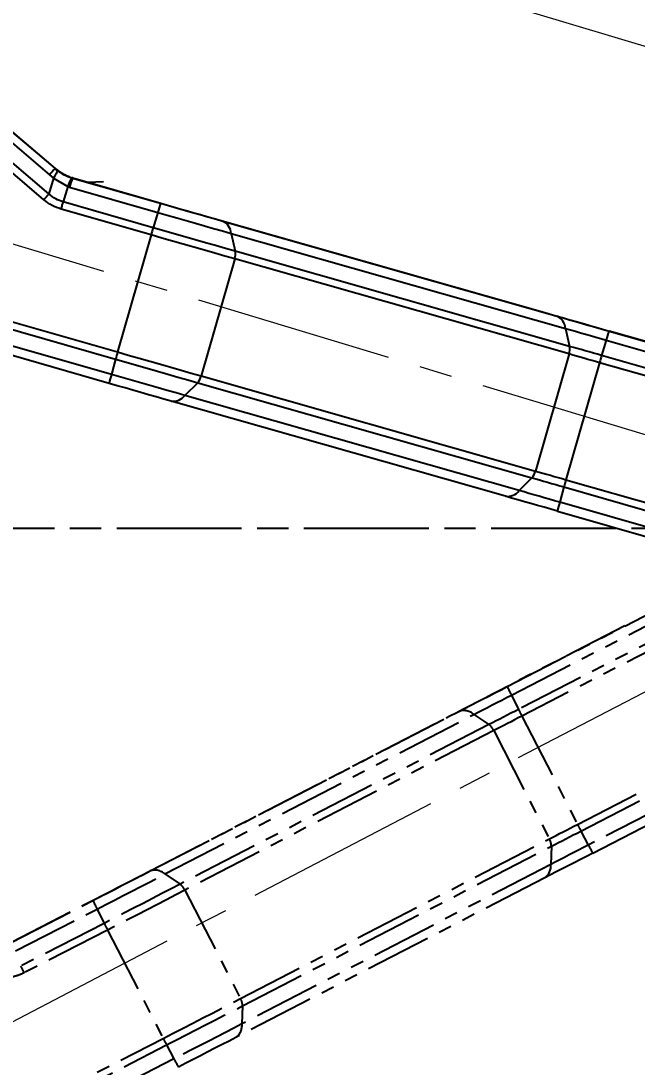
# Model space of a CAD drawing. Header units: millimetres. Extents: x 2085 to 4229, y 754 to 2271.
# Drawn here: x 3973.5 to 4032.7, y 1303.5 to 1404 of the extents above; entities that cross this region are included whole.
import ezdxf

# ---------------------------------------------------------------- set-up
doc = ezdxf.new("R2010")
doc.units = ezdxf.units.MM
for name, pattern in [('AM_ISO08W050', [18, 12, -1.5, 3, -1.5]), ('CENTER2', [28.575, 19.05, -3.175, 3.175, -3.175]), ('PHANTOM', [12.7, 6.35, -1.27, 1.27, -1.27, 1.27, -1.27])]:
    doc.linetypes.add(name, pattern=pattern)
for name, color, linetype, lineweight in [('AM_5', 3, 'Continuous', 25), ('AM_7', 4, 'AM_ISO08W050', 25), ('单点划线', 1, 'CENTER2', 13), ('标注', 3, 'Continuous', 13)]:
    doc.layers.add(name, color=color, linetype=linetype, lineweight=lineweight)
doc.styles.add('SLDTEXTSTYLE1', font='txt.shx', dxfattribs={"width": 0.7, "bigfont": 'gbcbig.shx'})
doc.dimstyles.new('SLDDIMSTYLE12$0', dxfattribs={"dimtxt": 12, "dimasz": 10, "dimexe": 0, "dimexo": 0.0625, "dimgap": 0.875, "dimtad": 1, "dimdec": 1, "dimlfac": 1.8, "dimrnd": 1e-09, "dimzin": 12, "dimdsep": 46, "dimtxsty": 'SLDTEXTSTYLE1', "dimcen": 0.09, "dimdle": 8.16, "dimclrd": 3, "dimclre": 3, "dimadec": 0, "dimazin": 3, "dimtfac": 1, "dimtdec": 1, "dimtofl": 0, "dimtmove": 0, "dimatfit": 3, "dimfxl": 0, "dimfrac": 2, "dimtolj": 1, "dimlwd": 5, "dimlwe": 5, "dimarcsym": 0})
doc.dimstyles.new('SLDDIMSTYLE12$2', dxfattribs={"dimtxt": 12, "dimasz": 10, "dimexe": 0, "dimexo": 0.0625, "dimgap": 0.875, "dimtad": 1, "dimdec": 1, "dimlfac": 1.8, "dimrnd": 1e-09, "dimzin": 12, "dimdsep": 46, "dimtxsty": 'SLDTEXTSTYLE1', "dimcen": 0.09, "dimdle": 8.16, "dimclrd": 3, "dimclre": 3, "dimadec": 0, "dimazin": 3, "dimtfac": 1, "dimtdec": 1, "dimtofl": 0, "dimtmove": 0, "dimatfit": 3, "dimfxl": 0, "dimfrac": 2, "dimtolj": 1, "dimlwd": 5, "dimlwe": 5, "dimarcsym": 0})

# ---------------------------------------------------------------- blocks, each defined once
blk = doc.blocks.new('*D76')
at = {"layer": 'Defpoints', "color": 0, "transparency": 16777216}
for p in [(3820.11, 1428.52), (3821.24, 1363.66), (4063.52, 1355.21), (4063.52, 1355.21), (3838.23, 1237.79)]:
    blk.add_point(p, dxfattribs=at)
at = {"layer": '标注', "color": 3, "linetype": 'Continuous', "lineweight": 5, "transparency": 16777216}
blk.add_arc((4063.52, 1355.21), 242.43, 165.602, 205.1646, dxfattribs=at)
at = {"layer": '标注', "color": 3, "transparency": 16777216}
for points in [[(3827.11, 1415.94), (3830.32, 1415.04), (3831.4, 1425.12)], [(3845.6, 1252.86), (3842.61, 1251.38), (3848.54, 1243.16)]]:
    blk.add_solid(points, dxfattribs=at)
at = {"layer": '标注', "color": 0, "transparency": 16777216, "insert": (3828.01, 1333.02), "char_height": 10, "attachment_point": 5, "rotation": 275.3833, "style": 'SLDTEXTSTYLE1'}
blk.add_mtext('\\A1;60%%D', dxfattribs=at)
blk = doc.blocks.new('*D78')
at = {"layer": 'AM_5', "color": 3, "linetype": 'Continuous', "lineweight": 5, "transparency": 16777216}
blk.add_arc((4063.43, 1355.24), 208.1, 165.9929, 177.2464, dxfattribs=at)
at = {"layer": 'AM_5', "color": 3, "transparency": 16777216}
for points in [[(3859.91, 1406.05), (3863.12, 1405.17), (3864.17, 1415.25)], [(3857.24, 1365.2), (3853.9, 1365.28), (3855.33, 1355.24)]]:
    blk.add_solid(points, dxfattribs=at)
at = {"layer": 'Defpoints', "color": 0, "transparency": 16777216}
for p in [(3820.11, 1428.52), (3859.27, 1395.57), (3842.27, 1355.24), (4063.53, 1355.21), (4066.68, 1355.24)]:
    blk.add_point(p, dxfattribs=at)
at = {"layer": 'AM_5', "color": 0, "transparency": 16777216, "insert": (3850.75, 1386.57), "char_height": 12, "attachment_point": 5, "rotation": 81.6196, "style": 'SLDTEXTSTYLE1'}
blk.add_mtext('\\A1;15%%D', dxfattribs=at)
blk = doc.blocks.new('*D56')
at = {"layer": 'AM_5', "color": 3, "linetype": 'Continuous', "lineweight": 5, "transparency": 16777216}
for p, q in [((3874.2, 1413.25), (3884.22, 1446.51)), ((4064.26, 1392.28), (3893.79, 1443.62))]:
    blk.add_line(p, q, dxfattribs=at)
at = {"layer": 'AM_5', "color": 3, "lineweight": 5, "transparency": 16777216}
blk.add_line((4063.55, 1355.27), (4073.83, 1389.4), dxfattribs=at)
at = {"layer": 'AM_5', "color": 3, "transparency": 16777216}
for points in [[(3894.27, 1445.22), (3893.31, 1442.03), (3884.22, 1446.51)], [(4064.74, 1393.88), (4063.77, 1390.69), (4073.83, 1389.4)]]:
    blk.add_solid(points, dxfattribs=at)
at = {"layer": 'Defpoints', "color": 0, "transparency": 16777216}
for p in [(3884.22, 1446.51), (3874.19, 1413.19), (4063.53, 1355.21)]:
    blk.add_point(p, dxfattribs=at)
at = {"layer": 'AM_5', "color": 0, "transparency": 16777216, "insert": (3979.19, 1425.08), "char_height": 12, "attachment_point": 5, "rotation": 343.2384, "style": 'SLDTEXTSTYLE1'}
blk.add_mtext('\\A1;225', dxfattribs=at)

msp = doc.modelspace()

# ---------------------------------------------------------------- linework, layer by layer
at = {"color": 7, "linetype": 'Continuous', "lineweight": 25}
for p, q in [((3880.689, 1401.474), (3982.755, 1372.204)), ((3880.494, 1400.782), (3982.56, 1371.513)), ((3982.159, 1370.047), (3879.488, 1399.49)), ((3981.937, 1369.187), (3879.266, 1398.63)), ((3971.232, 1393.466), (3976.209, 1389.221)), ((3971.766, 1394.068), (3976.743, 1389.822)), ((3971.792, 1394.073), (3976.769, 1389.828)), ((3975.667, 1386.832), (3970.3, 1391.41)), ((3976.153, 1387.398), (3970.786, 1391.977)), ((3976.209, 1389.221), (3976.604, 1388.903)), ((3976.743, 1389.822), (3976.769, 1389.828)), ((3976.769, 1389.828), (3976.966, 1389.669)), ((3976.604, 1388.903), (3976.153, 1387.398)), ((3976.604, 1388.903), (3977.974, 1388.101)), ((3978.448, 1388.925), (3978.36, 1388.952)), ((3978.36, 1388.951), (3978.448, 1388.925)), ((3978.424, 1388.92), (3978.448, 1388.925)), ((3978.424, 1388.92), (3986.898, 1386.49)), ((3978.448, 1388.925), (3986.922, 1386.495)), ((3981.396, 1388.551), (3979.941, 1388.497)), ((3977.974, 1388.101), (3977.532, 1386.625)), ((3977.974, 1388.101), (3978.149, 1388.049)), ((3978.149, 1388.049), (3986.624, 1385.619)), ((3986.182, 1384.144), (3977.532, 1386.625)), ((3985.98, 1383.451), (3977.33, 1385.932)), ((3986.624, 1385.619), (3986.182, 1384.144)), ((3991.92, 1385.068), (4024.068, 1375.926)), ((3992.871, 1384.784), (4025.019, 1375.642)), ((3985.98, 1383.451), (3982.755, 1372.204)), ((3993.693, 1383.6), (3994.08, 1381.888)), ((3993.693, 1383.6), (4025.841, 1374.458)), ((3994.024, 1381.153), (3990.8, 1369.907)), ((4026.173, 1372.012), (3994.024, 1381.153)), ((4026.228, 1372.746), (3994.08, 1381.888)), ((4025.841, 1374.458), (4026.228, 1372.746)), ((4030.017, 1374.215), (4049.052, 1368.756)), ((4042.251, 1370.718), (4030.041, 1374.22)), ((4029.742, 1373.344), (4029.3, 1371.869)), ((4029.742, 1373.344), (4049.911, 1367.56)), ((3982.56, 1371.513), (3982.159, 1370.047)), ((4026.173, 1372.012), (4022.948, 1360.765)), ((4029.098, 1371.176), (4025.873, 1359.929)), ((4046.125, 1366.293), (4029.098, 1371.176)), ((4051.027, 1365.638), (4029.3, 1371.869)), ((3990.459, 1369.257), (3989.228, 1368.028)), ((3990.459, 1369.257), (4022.607, 1360.115)), ((3990.8, 1369.907), (4022.948, 1360.765)), ((4020.058, 1358.34), (3987.91, 1367.481)), ((4021.376, 1358.886), (3989.228, 1368.028)), ((4022.607, 1360.115), (4021.376, 1358.886)), ((4025.678, 1359.238), (4025.277, 1357.772)), ((4025.678, 1359.238), (4047.405, 1353.007)), ((4025.873, 1359.929), (4042.9, 1355.046)), ((4045.446, 1351.988), (4025.277, 1357.772)), ((4025.055, 1356.912), (4044.102, 1351.45))]:
    msp.add_line(p, q, dxfattribs=at)
at = {"color": 7, "linetype": 'PHANTOM', "lineweight": 25}
for p, q in [((4020.226, 1340.062), (4037.842, 1349.108)), ((4020.621, 1339.239), (4038.098, 1348.213)), ((4038.557, 1346.717), (4021.309, 1337.861)), ((4031.54, 1345.884), (4020.24, 1340.082)), ((4037.393, 1345.308), (4021.635, 1337.217)), ((4020.621, 1339.239), (4021.309, 1337.861)), ((3985.019, 1321.906), (4014.717, 1337.239)), ((3985.907, 1322.35), (4015.605, 1337.683)), ((3987.317, 1322.049), (4017.015, 1337.382)), ((4017.015, 1337.382), (4018.468, 1336.399)), ((4021.635, 1337.217), (4026.98, 1326.81)), ((4018.468, 1336.399), (3988.77, 1321.066)), ((4018.931, 1335.825), (3989.232, 1320.492)), ((4018.931, 1335.825), (4024.275, 1325.417)), ((4027.311, 1326.172), (4045.78, 1335.656)), ((4026.98, 1326.81), (4042.738, 1334.901)), ((4046.687, 1334.412), (4028.022, 1324.828)), ((4028.448, 1324.05), (4046.075, 1333.101)), ((4027.311, 1326.172), (4028.022, 1324.828)), ((3994.577, 1310.084), (4024.275, 1325.417)), ((3994.773, 1309.377), (4024.471, 1324.71)), ((4024.471, 1324.71), (4024.415, 1322.971)), ((4024.415, 1322.971), (3994.717, 1307.639)), ((3987.317, 1322.049), (3988.77, 1321.066)), ((4023.828, 1321.671), (3994.13, 1306.338)), ((3989.232, 1320.492), (3994.577, 1310.084)), ((3972.541, 1315.48), (3980.384, 1319.507)), ((3972.555, 1315.5), (3980.398, 1319.527)), ((3972.937, 1314.657), (3980.78, 1318.684)), ((3980.78, 1318.684), (3981.467, 1317.306)), ((3981.467, 1317.306), (3973.462, 1313.195)), ((3981.794, 1316.662), (3973.789, 1312.552)), ((3981.794, 1316.662), (3987.139, 1306.255)), ((3994.773, 1309.377), (3994.717, 1307.639)), ((3892.683, 1257.754), (3987.139, 1306.255)), ((3893.014, 1257.116), (3987.47, 1305.617)), ((3987.47, 1305.617), (3988.18, 1304.273)), ((3988.18, 1304.273), (3893.165, 1255.485))]:
    msp.add_line(p, q, dxfattribs=at)
at = {"color": 7, "linetype": 'Continuous', "lineweight": 25, "flags": 128}
for points in [[(3986.898, 1386.49), (3987.667, 1386.27), (3988.434, 1386.05), (3989.197, 1385.832), (3989.953, 1385.616), (3990.701, 1385.402), (3991.438, 1385.192), (3992.162, 1384.986), (3992.871, 1384.784)], [(3986.922, 1386.495), (3987.566, 1386.311), (3988.207, 1386.127), (3988.846, 1385.944), (3989.479, 1385.764), (3990.104, 1385.585), (3990.721, 1385.409), (3991.327, 1385.237), (3991.92, 1385.068)], [(3986.624, 1385.619), (3987.534, 1385.358), (3988.441, 1385.098), (3989.344, 1384.84), (3990.24, 1384.584), (3991.125, 1384.331), (3991.997, 1384.083), (3992.854, 1383.839), (3993.693, 1383.6)], [(3994.024, 1381.153), (3993.07, 1381.425), (3992.094, 1381.703), (3991.102, 1381.986), (3990.094, 1382.273), (3989.076, 1382.565), (3988.048, 1382.859), (3987.015, 1383.154), (3985.98, 1383.451)], [(3994.08, 1381.888), (3993.143, 1382.155), (3992.185, 1382.427), (3991.211, 1382.705), (3990.222, 1382.988), (3989.221, 1383.274), (3988.213, 1383.562), (3987.198, 1383.853), (3986.182, 1384.144)], [(4024.068, 1375.926), (4024.777, 1375.724), (4025.501, 1375.518), (4026.238, 1375.308), (4026.986, 1375.094), (4027.742, 1374.878), (4028.505, 1374.66), (4029.272, 1374.44), (4030.041, 1374.22)], [(4025.019, 1375.642), (4025.612, 1375.473), (4026.218, 1375.301), (4026.835, 1375.125), (4027.461, 1374.946), (4028.093, 1374.766), (4028.732, 1374.583), (4029.373, 1374.399), (4030.017, 1374.215)], [(4025.841, 1374.458), (4026.304, 1374.326), (4026.777, 1374.192), (4027.258, 1374.054), (4027.747, 1373.915), (4028.241, 1373.774), (4028.739, 1373.631), (4029.24, 1373.488), (4029.742, 1373.344)], [(3982.755, 1372.204), (3983.79, 1371.908), (3984.823, 1371.612), (3985.851, 1371.318), (3986.87, 1371.027), (3987.877, 1370.739), (3988.87, 1370.456), (3989.845, 1370.178), (3990.8, 1369.907)], [(4029.3, 1371.869), (4028.905, 1371.982), (4028.51, 1372.095), (4028.118, 1372.207), (4027.729, 1372.319), (4027.344, 1372.428), (4026.965, 1372.536), (4026.593, 1372.642), (4026.228, 1372.746)], [(3982.56, 1371.513), (3983.577, 1371.222), (3984.591, 1370.931), (3985.6, 1370.643), (3986.6, 1370.357), (3987.589, 1370.075), (3988.564, 1369.797), (3989.521, 1369.524), (3990.459, 1369.257)], [(4029.098, 1371.176), (4028.721, 1371.284), (4028.346, 1371.391), (4027.972, 1371.498), (4027.602, 1371.604), (4027.235, 1371.709), (4026.874, 1371.812), (4026.52, 1371.913), (4026.173, 1372.012)], [(3987.91, 1367.481), (3987.201, 1367.683), (3986.477, 1367.889), (3985.74, 1368.1), (3984.992, 1368.313), (3984.236, 1368.529), (3983.473, 1368.747), (3982.706, 1368.967), (3981.937, 1369.187)], [(3989.228, 1368.028), (3988.389, 1368.266), (3987.532, 1368.51), (3986.66, 1368.759), (3985.775, 1369.012), (3984.879, 1369.268), (3983.976, 1369.526), (3983.069, 1369.786), (3982.159, 1370.047)], [(4022.607, 1360.115), (4022.971, 1360.012), (4023.344, 1359.905), (4023.723, 1359.797), (4024.107, 1359.688), (4024.496, 1359.576), (4024.889, 1359.464), (4025.283, 1359.351), (4025.678, 1359.238)], [(4022.948, 1360.765), (4023.295, 1360.666), (4023.65, 1360.565), (4024.011, 1360.462), (4024.377, 1360.358), (4024.747, 1360.252), (4025.121, 1360.145), (4025.497, 1360.037), (4025.873, 1359.929)], [(4025.056, 1356.912), (4024.412, 1357.097), (4023.771, 1357.28), (4023.132, 1357.463), (4022.499, 1357.644), (4021.874, 1357.822), (4021.257, 1357.998), (4020.651, 1358.171), (4020.058, 1358.34)], [(4025.277, 1357.772), (4024.775, 1357.915), (4024.274, 1358.059), (4023.776, 1358.201), (4023.282, 1358.343), (4022.793, 1358.482), (4022.312, 1358.619), (4021.839, 1358.754), (4021.376, 1358.886)]]:
    msp.add_lwpolyline(points, dxfattribs=at)
at = {"color": 7, "linetype": 'PHANTOM', "lineweight": 25, "flags": 128}
for points in [[(4014.717, 1337.239), (4015.372, 1337.577), (4016.041, 1337.922), (4016.722, 1338.273), (4017.414, 1338.629), (4018.113, 1338.989), (4018.819, 1339.352), (4019.528, 1339.717), (4020.24, 1340.082)], [(4015.605, 1337.683), (4016.153, 1337.966), (4016.713, 1338.255), (4017.283, 1338.548), (4017.861, 1338.846), (4018.447, 1339.147), (4019.037, 1339.451), (4019.631, 1339.756), (4020.226, 1340.062)], [(4017.015, 1337.382), (4017.443, 1337.603), (4017.88, 1337.828), (4018.324, 1338.057), (4018.776, 1338.29), (4019.233, 1338.525), (4019.694, 1338.762), (4020.157, 1339), (4020.621, 1339.239)], [(4021.309, 1337.861), (4020.943, 1337.673), (4020.578, 1337.485), (4020.215, 1337.299), (4019.855, 1337.114), (4019.5, 1336.93), (4019.149, 1336.75), (4018.805, 1336.572), (4018.468, 1336.399)], [(4021.635, 1337.217), (4021.287, 1337.038), (4020.94, 1336.86), (4020.594, 1336.682), (4020.251, 1336.506), (4019.913, 1336.331), (4019.579, 1336.159), (4019.251, 1335.99), (4018.931, 1335.825)], [(4024.275, 1325.417), (4024.596, 1325.583), (4024.924, 1325.752), (4025.257, 1325.923), (4025.596, 1326.098), (4025.939, 1326.274), (4026.284, 1326.452), (4026.632, 1326.631), (4026.98, 1326.81)], [(4024.471, 1324.71), (4024.808, 1324.884), (4025.152, 1325.061), (4025.502, 1325.242), (4025.858, 1325.425), (4026.218, 1325.61), (4026.58, 1325.797), (4026.945, 1325.984), (4027.311, 1326.172)], [(4028.449, 1324.05), (4027.853, 1323.744), (4027.26, 1323.439), (4026.669, 1323.136), (4026.084, 1322.834), (4025.506, 1322.536), (4024.935, 1322.243), (4024.376, 1321.954), (4023.828, 1321.671)], [(4028.022, 1324.828), (4027.557, 1324.589), (4027.094, 1324.351), (4026.633, 1324.114), (4026.176, 1323.879), (4025.725, 1323.647), (4025.28, 1323.417), (4024.843, 1323.192), (4024.415, 1322.971)], [(3980.384, 1319.507), (3981.096, 1319.872), (3981.805, 1320.237), (3982.511, 1320.6), (3983.21, 1320.96), (3983.902, 1321.316), (3984.583, 1321.667), (3985.252, 1322.012), (3985.907, 1322.35)], [(3980.398, 1319.527), (3980.993, 1319.833), (3981.587, 1320.138), (3982.177, 1320.442), (3982.763, 1320.743), (3983.341, 1321.041), (3983.911, 1321.335), (3984.471, 1321.623), (3985.019, 1321.906)], [(3980.78, 1318.684), (3981.622, 1319.116), (3982.462, 1319.548), (3983.297, 1319.978), (3984.125, 1320.404), (3984.943, 1320.825), (3985.75, 1321.241), (3986.542, 1321.649), (3987.317, 1322.049)], [(3988.77, 1321.066), (3987.904, 1320.619), (3987.019, 1320.162), (3986.119, 1319.698), (3985.204, 1319.227), (3984.279, 1318.751), (3983.346, 1318.271), (3982.408, 1317.789), (3981.467, 1317.306)], [(3989.232, 1320.492), (3988.35, 1320.037), (3987.449, 1319.572), (3986.531, 1319.099), (3985.6, 1318.619), (3984.658, 1318.134), (3983.708, 1317.646), (3982.752, 1317.154), (3981.794, 1316.662)], [(3987.139, 1306.255), (3988.097, 1306.747), (3989.052, 1307.238), (3990.003, 1307.727), (3990.945, 1308.212), (3991.876, 1308.691), (3992.794, 1309.164), (3993.695, 1309.629), (3994.577, 1310.084)], [(3987.47, 1305.617), (3988.41, 1306.1), (3989.349, 1306.583), (3990.282, 1307.063), (3991.207, 1307.539), (3992.121, 1308.009), (3993.022, 1308.474), (3993.907, 1308.93), (3994.773, 1309.377)], [(3994.717, 1307.639), (3993.942, 1307.238), (3993.15, 1306.83), (3992.344, 1306.414), (3991.525, 1305.993), (3990.697, 1305.567), (3989.862, 1305.137), (3989.022, 1304.706), (3988.18, 1304.273)], [(3994.13, 1306.338), (3993.475, 1306), (3992.806, 1305.655), (3992.124, 1305.304), (3991.433, 1304.948), (3990.733, 1304.588), (3990.028, 1304.225), (3989.318, 1303.861), (3988.607, 1303.495)]]:
    msp.add_lwpolyline(points, dxfattribs=at)
at = {"color": 7, "linetype": 'Continuous', "lineweight": 25}
for centre, radius, start, end in [((3988.445, 1378.903), 16.006, 136.98231, 139.86093), ((3990.69, 1384.57), 13.015, 160.47233, 164.49361), ((3999.165, 1382.14), 13.015, 160.47233, 164.49361), ((3992.244, 1383.471), 1.455, 5.07762, 64.46165), ((4050.533, 1365.006), 67.137, 163.43713, 164.05307), ((3992.52, 1381.637), 1.58, 342.17658, 9.14397), ((4024.392, 1374.329), 1.455, 5.07766, 64.46203), ((4042.283, 1369.865), 13.015, 160.47228, 164.49364), ((4046.317, 1353.915), 66.141, 163.94748, 164.56969), ((4024.668, 1372.495), 1.58, 342.17656, 9.14413), ((4093.651, 1352.73), 67.136, 163.43713, 164.05307), ((3993.423, 1366.689), 11.754, 163.40044, 167.7271), ((3989.287, 1370.287), 1.56, 318.69224, 345.8928), ((3988.101, 1368.884), 1.416, 262.23993, 322.75953), ((4021.435, 1361.145), 1.56, 318.69201, 345.89284), ((4089.435, 1341.64), 66.141, 163.94748, 164.5697), ((4020.249, 1359.742), 1.416, 262.23993, 322.75953), ((4036.541, 1354.414), 11.754, 163.40041, 167.72716)]:
    msp.add_arc(centre, radius, start, end, dxfattribs=at)
at = {"color": 7, "linetype": 'PHANTOM', "lineweight": 25}
for centre, radius, start, end in [((4032.147, 1345.283), 13.015, 203.65312, 207.67448), ((4016.046, 1336.296), 1.455, 48.2585, 107.64287), ((4081.329, 1367.94), 67.136, 206.61797, 207.23391), ((4017.503, 1335.148), 1.58, 25.3574, 52.32497), ((4085.845, 1356.969), 66.141, 207.12832, 207.75054), ((4022.912, 1324.659), 1.56, 1.87285, 29.07368), ((4038.533, 1330.087), 11.754, 206.58125, 210.908), ((4023.007, 1322.825), 1.416, 305.42077, 5.94037), ((3986.348, 1320.963), 1.455, 48.25846, 107.64249), ((3987.805, 1319.815), 1.58, 25.35742, 52.32481), ((3992.306, 1324.729), 13.015, 203.65317, 207.67445), ((4041.488, 1347.386), 67.137, 206.61798, 207.23391), ((3993.214, 1309.326), 1.56, 1.87308, 29.07364), ((3993.309, 1307.492), 1.416, 305.42077, 5.94037), ((4046.003, 1336.414), 66.141, 207.12832, 207.75053), ((3998.692, 1309.533), 11.754, 206.58128, 210.90794)]:
    msp.add_arc(centre, radius, start, end, dxfattribs=at)
at = {"color": 7, "linetype": 'Continuous', "lineweight": 25}
for points, knots in [([(3976.94, 1389.663), (3976.944, 1389.612), (3976.952, 1389.508), (3976.72, 1389.105), (3976.604, 1388.903)], [0, 0, 0, 0, 0.5008043, 1, 1, 1, 1]), ([(3976.743, 1389.822), (3976.779, 1389.792), (3976.844, 1389.737), (3976.911, 1389.686), (3976.94, 1389.663)], [0, 0, 0, 0, 0.5576718, 1, 1, 1, 1]), ([(3976.94, 1389.663), (3977.16, 1389.511), (3977.592, 1389.213), (3978.091, 1389.034), (3978.337, 1388.946)], [0, 0, 0, 0, 0.5083155, 1, 1, 1, 1]), ([(3976.966, 1389.669), (3977.185, 1389.517), (3977.616, 1389.218), (3978.115, 1389.039), (3978.36, 1388.951)], [0, 0, 0, 0, 0.50800634, 1, 1, 1, 1]), ([(3978.337, 1388.946), (3978.307, 1388.91), (3978.249, 1388.839), (3978.066, 1388.347), (3977.974, 1388.101)], [0, 0, 0, 0, 0.5, 1, 1, 1, 1]), ([(3978.337, 1388.946), (3978.353, 1388.941), (3978.382, 1388.932), (3978.411, 1388.924), (3978.424, 1388.92)], [0, 0, 0, 0, 0.5601455, 1, 1, 1, 1]), ([(3977.532, 1386.625), (3977.284, 1386.712), (3976.78, 1386.891), (3976.364, 1387.227), (3976.153, 1387.398)], [0, 0, 0, 0, 0.4914989, 1, 1, 1, 1]), ([(3977.33, 1385.932), (3977.034, 1386.035), (3976.431, 1386.245), (3975.925, 1386.634), (3975.667, 1386.832)], [0, 0, 0, 0, 0.4902935, 1, 1, 1, 1])]:
    msp.add_open_spline(points, degree=3, knots=knots, dxfattribs=at)
for points in [[(3975.667, 1386.832), (3975.714, 1386.888), (3975.809, 1386.999), (3975.943, 1387.155), (3976.063, 1387.295), (3976.123, 1387.364), (3976.153, 1387.398)], [(3977.33, 1385.932), (3977.349, 1385.999), (3977.388, 1386.132), (3977.443, 1386.322), (3977.493, 1386.493), (3977.519, 1386.581), (3977.532, 1386.625)]]:
    msp.add_open_spline(points, degree=3, dxfattribs=at)
at = {"color": 7, "linetype": 'PHANTOM', "lineweight": 25}
msp.add_open_spline([(3973.789, 1312.552), (3973.757, 1312.614), (3973.694, 1312.738), (3973.604, 1312.914), (3973.524, 1313.073), (3973.483, 1313.155), (3973.462, 1313.196)], degree=3, dxfattribs=at)
msp.add_open_spline([(3973.789, 1312.552), (3973.503, 1312.425), (3972.92, 1312.165), (3972.284, 1312.103), (3971.96, 1312.071)], degree=3, knots=[0, 0, 0, 0, 0.4902935, 1, 1, 1, 1], dxfattribs=at)
at = {"layer": 'AM_7'}
msp.add_line((4066.679, 1355.241), (3842.267, 1355.241), dxfattribs=at)
at = {"layer": '单点划线'}
for q in [(3820.108, 1428.521), (3838.232, 1237.788)]:
    msp.add_line((4063.522, 1355.208), q, dxfattribs=at)

# ---------------------------------------------------------------- dimensions: what is measured, and where the dimension line sits
at = {"layer": 'AM_5'}
dim = msp.add_linear_dim(base=(3884.219, 1446.506), p1=(4063.534, 1355.21), p2=(3874.186, 1413.193), angle=163.23837, text='225', dimstyle='SLDDIMSTYLE12$0', override={"dimlfac": 1, "dimpost": ''}, dxfattribs=at)
dim.commit()
dim.dimension.update_dxf_attribs({"geometry": '*D56', "text_midpoint": (3977.203, 1418.5), "dimtype": 160})
dim = msp.add_angular_dim_2l(base=(3859.275, 1395.567), line1=((4063.531, 1355.209), (3820.108, 1428.521)), line2=((4066.679, 1355.241), (3842.267, 1355.241)), text='15%%D', dimstyle='SLDDIMSTYLE12$2', override={"dimlfac": 1}, dxfattribs=at)
dim.commit()
dim.dimension.update_dxf_attribs({"geometry": '*D78', "text_midpoint": (3850.75, 1386.572)})
at = {"layer": '标注'}
dim = msp.add_angular_dim_2l(base=(3821.244, 1363.661), line1=((4063.522, 1355.208), (3820.108, 1428.521)), line2=((4063.522, 1355.208), (3838.232, 1237.788)), text='60%%D', dimstyle='SLDDIMSTYLE12$2', override={"dimtxt": 10, "dimadec": 3, "dimtdec": 3, "dimtzin": 0}, dxfattribs=at)
dim.commit()
dim.dimension.update_dxf_attribs({"geometry": '*D76', "text_midpoint": (3828.015, 1333.015)})

doc.saveas('drawing.dxf')
